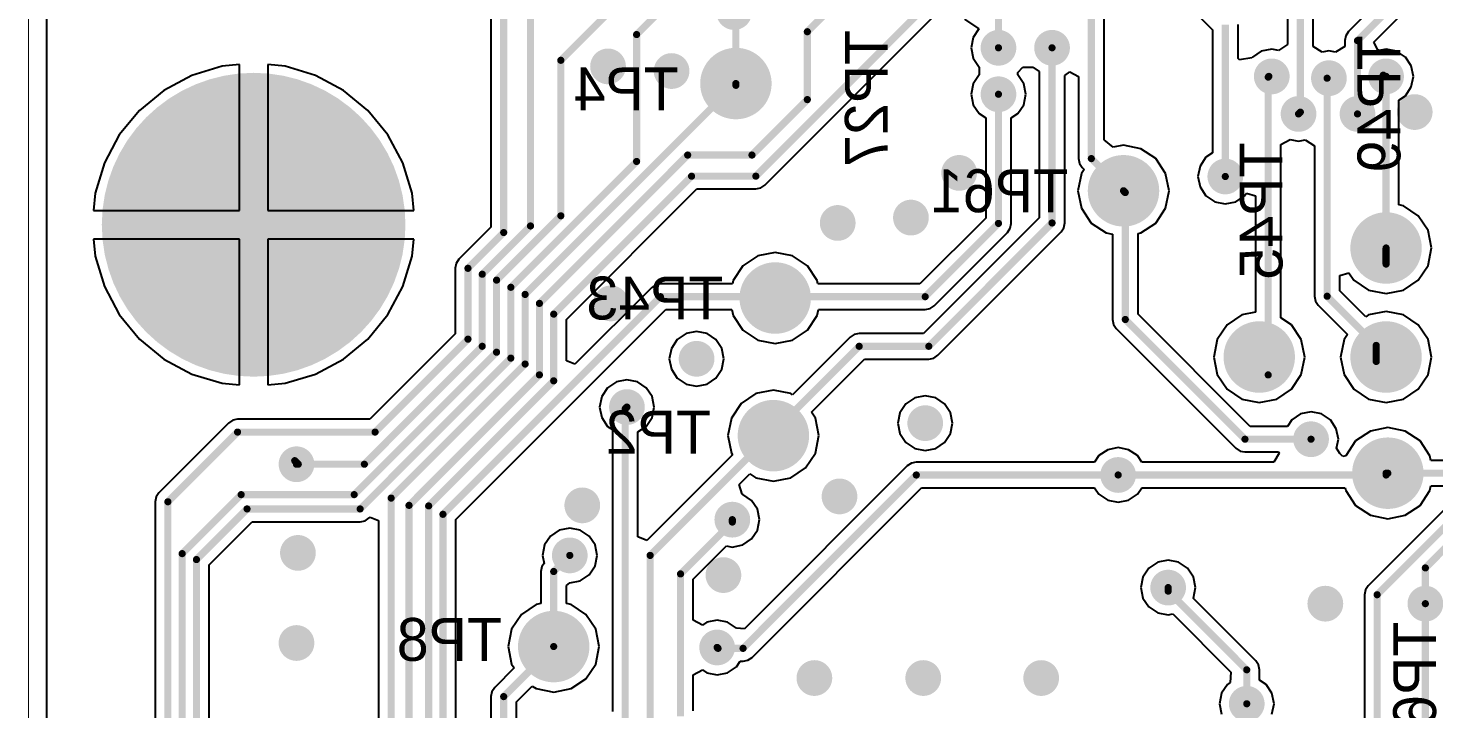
# Model space of a CAD drawing. Extents: x 384 to 458, y 85 to 260.
# Drawn here: x 410.26 to 429.93, y 232.97 to 242.49 of the extents above; entities that cross this region are included whole.
import ezdxf

# ---------------------------------------------------------------- set-up
doc = ezdxf.new("R2010")
doc.units = 0
for name, color, linetype in [('BOTTOMLAYER', 5, 'CONTINUOUS'), ('BOTTOMOVERLAY', 54, 'CONTINUOUS'), ('BOTTOMPASTE', 16, 'CONTINUOUS'), ('MECHANICAL1', 6, 'CONTINUOUS')]:
    doc.layers.add(name, color=color, linetype=linetype)

msp = doc.modelspace()

# ---------------------------------------------------------------- linework, layer by layer
at = {"layer": 'BOTTOMLAYER'}
for p, q in [((410.51772862, 209.84649674), (410.51772862, 257.26678544)), ((416.73441672, 244.0416125), (416.73441672, 239.70620588)), ((425.31627662, 240.9279535), (425.31627662, 243.08482752)), ((429.23617226, 242.94227764), (428.73667618, 242.44278156)), ((420.56830542, 240.2947315), (422.91401574, 242.64044182)), ((423.36224446, 242.61600956), (423.5637452, 242.48137178)), ((426.6221973, 242.67992358), (426.83441684, 242.46770404)), ((427.88441474, 242.62991098), (427.88441474, 242.26068642)), ((428.24127458, 242.23568774), (428.24127458, 242.64980172)), ((429.09329218, 242.29471988), (429.4885111, 242.6899388)), ((423.5637452, 242.48137178), (423.48460388, 242.36292904)), ((426.83441684, 242.46770404), (426.83441684, 240.74839582)), ((427.19127668, 242.06489052), (427.19127668, 242.54161296)), ((428.73667618, 242.44278156), (428.69799706, 242.38489496)), ((423.48460388, 242.36292904), (423.45550056, 242.21661234)), ((423.45550056, 242.21661234), (423.48460388, 242.07029564)), ((427.88441474, 242.26068642), (427.7574122, 242.18014556)), ((428.36827712, 242.15514688), (428.24127458, 242.23568774)), ((428.68441568, 242.23568774), (428.55741314, 242.15514688)), ((428.69799706, 242.38489496), (428.68441568, 242.31661214)), ((428.68441568, 242.31661214), (428.68441568, 242.23568774)), ((429.14962176, 242.18933528), (429.09329218, 242.29471988)), ((423.48460388, 242.07029564), (423.56748662, 241.94625474)), ((427.21365916, 242.04793602), (427.19127668, 242.06489052)), ((427.38575686, 242.07689964), (427.21365916, 242.04793602)), ((427.39248532, 242.08697074), (427.38575686, 242.07689964)), ((427.51652876, 242.16985348), (427.39248532, 242.08697074)), ((427.66284546, 242.1989568), (427.51652876, 242.16985348)), ((427.7574122, 242.18014556), (427.66284546, 242.1989568)), ((428.4628464, 242.17395812), (428.36827712, 242.15514688)), ((428.55741314, 242.15514688), (428.4628464, 242.17395812)), ((429.16827806, 242.18014556), (429.14962176, 242.18933528)), ((429.2628448, 242.1989568), (429.16827806, 242.18014556)), ((429.4091615, 242.16985348), (429.2628448, 242.1989568)), ((429.53320494, 242.08697074), (429.4091615, 242.16985348)), ((429.61608768, 241.9629273), (429.53320494, 242.08697074)), ((412.54764074, 241.83040026), (412.15676268, 241.62147256)), ((412.9717674, 241.95905888), (412.54764074, 241.83040026)), ((413.21283372, 241.98280026), (412.9717674, 241.95905888)), ((413.21283372, 239.94162324), (413.21283372, 241.98280026)), ((413.85391956, 241.95905888), (413.61283292, 241.9828028)), ((413.61283292, 241.9828028), (413.61283292, 239.94162324)), ((414.27804622, 241.83040026), (413.85391956, 241.95905888)), ((414.66892428, 241.62147256), (414.27804622, 241.83040026)), ((423.56748662, 241.8369687), (423.48460388, 241.7129278)), ((423.56748662, 241.94625474), (423.56748662, 241.8369687)), ((424.1082069, 241.8732653), (424.1779172, 241.94667384)), ((424.1082069, 241.8369687), (424.1082069, 241.8732653)), ((424.19108964, 241.7129278), (424.1082069, 241.8369687)), ((424.1779172, 241.94667384), (424.31748766, 241.9462522)), ((424.31748766, 241.9462522), (424.40941534, 241.88482738)), ((424.40941534, 241.88482738), (424.40941534, 239.84051854)), ((424.76627518, 241.83104796), (424.83528698, 241.87969404)), ((424.76627518, 239.76660962), (424.76627518, 241.83104796)), ((424.83528698, 241.87969404), (424.95941678, 241.81568858)), ((424.95941678, 241.81568858), (424.95941678, 240.66661036)), ((429.645191, 241.8166106), (429.61608768, 241.9629273)), ((429.61608768, 241.6702939), (429.645191, 241.8166106)), ((412.15676268, 241.62147256), (411.81415478, 241.34030218)), ((415.01153218, 241.34030218), (414.66892428, 241.62147256)), ((423.48460388, 241.7129278), (423.45550056, 241.5666111)), ((424.22019296, 241.5666111), (424.19108964, 241.7129278)), ((429.53320494, 241.54625046), (429.61608768, 241.6702939)), ((423.45550056, 241.5666111), (423.48460388, 241.4202944)), ((423.48460388, 241.4202944), (423.56748662, 241.29625096)), ((424.1082069, 241.29625096), (424.19108964, 241.4202944)), ((424.19108964, 241.4202944), (424.22019296, 241.5666111)), ((429.44127472, 241.48482564), (429.53320494, 241.54625046)), ((429.44127472, 240.0183668), (429.44127472, 241.48482564)), ((411.81415478, 241.34030218), (411.5329844, 240.99769428)), ((415.29270256, 240.99769428), (415.01153218, 241.34030218)), ((423.56748662, 241.29625096), (423.6594168399999, 241.23482614)), ((423.6594168399999, 241.23482614), (423.6594168399999, 239.8341533)), ((424.01627668, 241.23482614), (424.1082069, 241.29625096)), ((424.01627668, 239.76024438), (424.01627668, 241.23482614)), ((411.5329844, 240.99769428), (411.3240567, 240.60681622)), ((415.50163026, 240.60681622), (415.29270256, 240.99769428)), ((425.44327916, 240.82510128), (425.31627662, 240.9279535)), ((425.5878458, 240.85385662), (425.44327916, 240.82510128)), ((425.83170866, 240.80535024), (425.5878458, 240.85385662)), ((427.79127548, 240.8642376), (427.91827802, 240.9330462)), ((427.79127548, 238.44055182), (427.79127548, 240.8642376)), ((427.91827802, 240.9330462), (428.03784598, 240.90926418)), ((428.03784598, 240.90926418), (428.13241272, 240.92807542)), ((428.13241272, 240.92807542), (428.25941526, 240.84753456)), ((428.25941526, 240.84753456), (428.25941526, 238.74161294)), ((424.95941678, 240.66661036), (424.97299816, 240.59832754)), ((426.03844688, 240.66721234), (425.83170866, 240.80535024)), ((426.17658478, 240.46047412), (426.03844688, 240.66721234)), ((426.74248662, 240.686971), (426.65960388, 240.56292756)), ((426.83441684, 240.74839582), (426.74248662, 240.686971)), ((411.3240567, 240.60681622), (411.19539808, 240.18268956)), ((415.63028888, 240.18268956), (415.50163026, 240.60681622)), ((424.99910682, 240.46047412), (424.95060044, 240.21661126)), ((424.97299816, 240.59832754), (425.01167728, 240.54044094)), ((425.03617304, 240.51594518), (424.99910682, 240.46047412)), ((425.01167728, 240.54044094), (425.03617304, 240.51594518)), ((426.22509116, 240.21661126), (426.17658478, 240.46047412)), ((426.65960388, 240.56292756), (426.63050056, 240.41661086)), ((417.79127516, 238.41770198), (419.61604418, 240.242471)), ((419.61604418, 240.242471), (420.4421359999999, 240.242471)), ((420.4421359999999, 240.242471), (420.51041882, 240.25605238)), ((420.51041882, 240.25605238), (420.56830542, 240.2947315)), ((426.63050056, 240.41661086), (426.65960388, 240.27029416)), ((426.65960388, 240.27029416), (426.74248662, 240.14625072)), ((411.19539808, 240.18268956), (411.17165416, 239.94162324)), ((415.65403026, 239.94162324), (415.63028888, 240.18268956)), ((424.95060044, 240.21661126), (424.99910682, 239.9727484)), ((426.17658478, 239.9727484), (426.22509116, 240.21661126)), ((426.74248662, 240.14625072), (426.86653006, 240.06336798)), ((426.86653006, 240.06336798), (427.01284676, 240.03426466)), ((427.01284676, 240.03426466), (427.15916346, 240.06336798)), ((427.15916346, 240.06336798), (427.2832069, 240.14625072)), ((427.2832069, 240.14625072), (427.30741564, 240.18248128)), ((427.30741564, 240.18248128), (427.43441564, 240.14395456)), ((427.43441564, 240.14395456), (427.43441564, 238.5182301)), ((411.17165416, 239.94162324), (413.21283372, 239.94162324)), ((413.61283292, 239.94162324), (415.65403026, 239.94162324)), ((424.99910682, 239.9727484), (425.13724472, 239.76601018)), ((426.03844688, 239.76601018), (426.17658478, 239.9727484)), ((429.50670766, 240.00535184), (429.44127472, 240.0183668)), ((429.71344588, 239.86721394), (429.50670766, 240.00535184)), ((429.85158378, 239.66047572), (429.71344588, 239.86721394)), ((416.73441672, 239.70620588), (416.28667568, 239.25846484)), ((423.6594168399999, 239.8341533), (422.73893608, 238.91367254)), ((424.40941534, 239.84051854), (422.78893852, 238.22004172)), ((423.96401618, 239.63407496), (424.0026953, 239.69196156)), ((424.0026953, 239.69196156), (424.01627668, 239.76024438)), ((424.71401468, 239.6404402), (424.7526938, 239.6983268)), ((424.7526938, 239.6983268), (424.76627518, 239.76660962)), ((425.13724472, 239.76601018), (425.34398294, 239.62787228)), ((425.83170866, 239.62787228), (426.03844688, 239.76601018)), ((429.90009016, 239.41661286), (429.85158378, 239.66047572)), ((413.21283372, 239.54162404), (411.17165416, 239.54162404)), ((411.17165416, 239.54162404), (411.19539808, 239.3005374)), ((413.21283372, 237.50042416), (413.21283372, 239.54162404)), ((415.6540328, 239.54162404), (413.61283292, 239.54162404)), ((413.61283292, 239.54162404), (413.61283292, 237.50042416)), ((415.63028888, 239.3005374), (415.6540328, 239.54162404)), ((422.93901442, 238.6090732), (423.96401618, 239.63407496)), ((422.98901686, 237.91544238), (424.71401468, 239.6404402)), ((425.34398294, 239.62787228), (425.4344171, 239.609884)), ((425.4344171, 239.609884), (425.4344171, 238.41661232)), ((425.79127694, 239.61983064), (425.83170866, 239.62787228)), ((425.79127694, 238.49052124), (425.79127694, 239.61983064)), ((411.19539808, 239.3005374), (411.3240567, 238.87641074)), ((415.50163026, 238.87641074), (415.63028888, 239.3005374)), ((416.28667568, 239.25846484), (416.24799656, 239.20057824)), ((420.4689838, 239.3053507), (420.26224558, 239.1672128)), ((420.71284666, 239.35385708), (420.4689838, 239.3053507)), ((420.95670952, 239.3053507), (420.71284666, 239.35385708)), ((421.16344774, 239.1672128), (420.95670952, 239.3053507)), ((429.85158378, 239.17275), (429.90009016, 239.41661286)), ((416.24799656, 239.20057824), (416.23441518, 239.13229542)), ((416.23441518, 239.13229542), (416.23441518, 238.21552052)), ((420.26224558, 239.1672128), (420.12410768, 238.96047458)), ((421.30158564, 238.96047458), (421.16344774, 239.1672128)), ((428.6162751, 239.03070304), (428.7432750999999, 239.06922976)), ((428.7432750999999, 239.06922976), (428.81224372, 238.96601178)), ((429.71344588, 238.96601178), (429.85158378, 239.17275)), ((411.3240567, 238.87641074), (411.5329844, 238.48553268)), ((415.29270256, 238.48553268), (415.50163026, 238.87641074)), ((419.03819418, 238.90009116), (418.98030758, 238.86141204)), ((419.106477, 238.91367254), (419.03819418, 238.90009116)), ((420.11479858, 238.91367254), (419.106477, 238.91367254)), ((420.12410768, 238.96047458), (420.11479858, 238.91367254)), ((421.31089474, 238.91367254), (421.30158564, 238.96047458)), ((422.73893608, 238.91367254), (421.31089474, 238.91367254)), ((428.6162751, 238.81552186), (428.6162751, 239.03070304)), ((428.81224372, 238.96601178), (429.01898194, 238.82787388)), ((429.50670766, 238.82787388), (429.71344588, 238.96601178)), ((418.98030758, 238.86141204), (417.90860792, 237.78971238)), ((428.25941526, 238.74161294), (428.27299664, 238.67333012)), ((428.27299664, 238.67333012), (428.31167576, 238.61544352)), ((428.97849688, 238.45330008), (428.6162751, 238.81552186)), ((429.01898194, 238.82787388), (429.2628448, 238.7793675)), ((429.2628448, 238.7793675), (429.50670766, 238.82787388)), ((411.5329844, 238.48553268), (411.81415478, 238.14292478)), ((415.01153218, 238.14292478), (415.29270256, 238.48553268)), ((416.24127572, 235.6177025), (419.18038592, 238.5568127)), ((419.18038592, 238.5568127), (420.10738686, 238.5568127)), ((420.10738686, 238.5568127), (420.12410768, 238.47274886)), ((420.12410768, 238.47274886), (420.26224558, 238.26601064)), ((421.16344774, 238.26601064), (421.30158564, 238.47274886)), ((421.30158564, 238.47274886), (421.31830646, 238.5568127)), ((421.31830646, 238.5568127), (422.812845, 238.5568127)), ((422.812845, 238.5568127), (422.88112782, 238.57039408)), ((422.88112782, 238.57039408), (422.93901442, 238.6090732)), ((427.3617564, 236.92004178), (425.79127694, 238.49052124)), ((427.24398422, 238.48035108), (427.037246, 238.34221318)), ((427.43441564, 238.5182301), (427.24398422, 238.48035108)), ((428.31167576, 238.61544352), (428.72118472, 238.20593456)), ((429.01898194, 238.48035108), (428.97849688, 238.45330008)), ((429.2628448, 238.52885746), (429.01898194, 238.48035108)), ((429.50670766, 238.48035108), (429.2628448, 238.52885746)), ((429.71344588, 238.34221318), (429.50670766, 238.48035108)), ((417.79127516, 237.83831528), (417.79127516, 238.41770198)), ((425.4344171, 238.41661232), (425.44799848, 238.3483295)), ((425.44799848, 238.3483295), (425.4866776, 238.2904429)), ((425.4866776, 238.2904429), (427.16167806, 236.61544244)), ((427.037246, 238.34221318), (426.8991081, 238.13547496)), ((427.93844816, 238.34221318), (427.79127548, 238.44055182)), ((428.07658606, 238.13547496), (427.93844816, 238.34221318)), ((429.85158378, 238.13547496), (429.71344588, 238.34221318)), ((411.81415478, 238.14292478), (412.15676268, 237.8617544)), ((414.66892428, 237.8617544), (415.01153218, 238.14292478)), ((416.23441518, 238.21552052), (415.03893624, 237.02004158)), ((419.34248618, 238.13697102), (419.25960344, 238.01292758)), ((419.46652962, 238.21985376), (419.34248618, 238.13697102)), ((419.61284632, 238.24895708), (419.46652962, 238.21985376)), ((419.75916302, 238.21985376), (419.61284632, 238.24895708)), ((419.88320646, 238.13697102), (419.75916302, 238.21985376)), ((419.9660892, 238.01292758), (419.88320646, 238.13697102)), ((420.26224558, 238.26601064), (420.4689838, 238.12787274)), ((420.4689838, 238.12787274), (420.71284666, 238.07936636)), ((420.71284666, 238.07936636), (420.95670952, 238.12787274)), ((420.95670952, 238.12787274), (421.16344774, 238.26601064)), ((421.7616787, 238.16778122), (420.9572099, 237.36331242)), ((421.8195653, 238.20646034), (421.7616787, 238.16778122)), ((421.88784812, 238.22004172), (421.8195653, 238.20646034)), ((422.78893852, 238.22004172), (421.88784812, 238.22004172)), ((426.8991081, 238.13547496), (426.85060172, 237.8916121)), ((428.12509244, 237.8916121), (428.07658606, 238.13547496)), ((428.67410582, 238.13547496), (428.62559944, 237.8916121)), ((428.72118472, 238.20593456), (428.67410582, 238.13547496)), ((429.90009016, 237.8916121), (429.85158378, 238.13547496)), ((419.25960344, 238.01292758), (419.23050012, 237.86661088)), ((419.99519252, 237.86661088), (419.9660892, 238.01292758)), ((422.93113026, 237.87676326), (422.98901686, 237.91544238)), ((426.85060172, 237.8916121), (426.8991081, 237.64774924)), ((428.07658606, 237.64774924), (428.12509244, 237.8916121)), ((428.62559944, 237.8916121), (428.67410582, 237.64774924)), ((429.85158378, 237.64774924), (429.90009016, 237.8916121)), ((412.15676268, 237.8617544), (412.54764074, 237.6528267)), ((414.27804622, 237.6528267), (414.66892428, 237.8617544)), ((417.90860792, 237.78971238), (417.79127516, 237.83831528)), ((419.23050012, 237.86661088), (419.25960344, 237.72029418)), ((419.25960344, 237.72029418), (419.34248618, 237.59625074)), ((419.88320646, 237.59625074), (419.9660892, 237.72029418)), ((419.9660892, 237.72029418), (419.99519252, 237.86661088)), ((421.21949284, 237.12091768), (421.96175704, 237.86318188)), ((421.96175704, 237.86318188), (422.86284744, 237.86318188)), ((422.86284744, 237.86318188), (422.93113026, 237.87676326)), ((412.54764074, 237.6528267), (412.9717674, 237.52416808)), ((412.9717674, 237.52416808), (413.21283372, 237.50042416)), ((413.61283292, 237.50042416), (413.85391956, 237.52416808)), ((413.85391956, 237.52416808), (414.27804622, 237.6528267)), ((418.4915303, 237.54485384), (418.36748686, 237.4619711)), ((418.637847, 237.57395716), (418.4915303, 237.54485384)), ((418.7841637, 237.54485384), (418.637847, 237.57395716)), ((418.90820714, 237.4619711), (418.7841637, 237.54485384)), ((419.34248618, 237.59625074), (419.46652962, 237.513368)), ((419.46652962, 237.513368), (419.61284632, 237.48426468)), ((419.61284632, 237.48426468), (419.75916302, 237.513368)), ((419.75916302, 237.513368), (419.88320646, 237.59625074)), ((426.8991081, 237.64774924), (427.037246, 237.44101102)), ((427.93844816, 237.44101102), (428.07658606, 237.64774924)), ((428.67410582, 237.64774924), (428.81224372, 237.44101102)), ((429.71344588, 237.44101102), (429.85158378, 237.64774924)), ((418.28460412, 237.33792766), (418.2555008, 237.19161096)), ((418.36748686, 237.4619711), (418.28460412, 237.33792766)), ((418.99108988, 237.33792766), (418.90820714, 237.4619711)), ((419.0201932, 237.19161096), (418.99108988, 237.33792766)), ((420.44398258, 237.38035074), (420.23724436, 237.24221284)), ((420.68784544, 237.42885712), (420.44398258, 237.38035074)), ((420.9317083, 237.38035074), (420.68784544, 237.42885712)), ((420.9572099, 237.36331242), (420.9317083, 237.38035074)), ((422.6665283, 237.31985556), (422.54248486, 237.23697282)), ((422.812845, 237.34895888), (422.6665283, 237.31985556)), ((422.9591617, 237.31985556), (422.812845, 237.34895888)), ((423.08320514, 237.23697282), (422.9591617, 237.31985556)), ((427.037246, 237.44101102), (427.24398422, 237.30287312)), ((427.24398422, 237.30287312), (427.48784708, 237.25436674)), ((427.48784708, 237.25436674), (427.73170994, 237.30287312)), ((427.73170994, 237.30287312), (427.93844816, 237.44101102)), ((428.81224372, 237.44101102), (429.01898194, 237.30287312)), ((429.01898194, 237.30287312), (429.2628448, 237.25436674)), ((429.2628448, 237.25436674), (429.50670766, 237.30287312)), ((429.50670766, 237.30287312), (429.71344588, 237.44101102)), ((418.2555008, 237.19161096), (418.28460412, 237.04529426)), ((418.99108988, 237.04529426), (419.0201932, 237.19161096)), ((420.23724436, 237.24221284), (420.09910646, 237.03547462)), ((421.2765844199999, 237.03547462), (421.21949284, 237.12091768)), ((422.45960212, 237.11292938), (422.4304988, 236.96661268)), ((422.54248486, 237.23697282), (422.45960212, 237.11292938)), ((423.16608788, 237.11292938), (423.08320514, 237.23697282)), ((423.1951912, 236.96661268), (423.16608788, 237.11292938)), ((428.0665302, 237.09485474), (427.94248676, 237.011972)), ((428.2128469, 237.12395806), (428.0665302, 237.09485474)), ((428.3591636, 237.09485474), (428.2128469, 237.12395806)), ((428.48320704, 237.011972), (428.3591636, 237.09485474)), ((413.06167578, 236.96778108), (412.08667646, 235.99278176)), ((413.11956238, 237.0064602), (413.06167578, 236.96778108)), ((413.1878452, 237.02004158), (413.11956238, 237.0064602)), ((415.03893624, 237.02004158), (413.1878452, 237.02004158)), ((418.28460412, 237.04529426), (418.36748686, 236.92125082)), ((418.36748686, 236.92125082), (418.43441586, 236.87653158)), ((418.7912757, 236.84312042), (418.90820714, 236.92125082)), ((418.90820714, 236.92125082), (418.99108988, 237.04529426)), ((420.09910646, 237.03547462), (420.05060008, 236.79161176)), ((421.3250908, 236.79161176), (421.2765844199999, 237.03547462)), ((422.4304988, 236.96661268), (422.45960212, 236.82029598)), ((423.16608788, 236.82029598), (423.1951912, 236.96661268)), ((427.88106194, 236.92004178), (427.3617564, 236.92004178)), ((427.94248676, 237.011972), (427.88106194, 236.92004178)), ((428.56608978, 236.88792856), (428.48320704, 237.011972)), ((429.28784602, 236.9038569), (429.04398316, 236.85535052)), ((429.53170888, 236.85535052), (429.28784602, 236.9038569)), ((418.43441586, 236.87653158), (418.43441586, 232.93410868)), ((418.7912757, 235.37698416), (418.7912757, 236.84312042)), ((420.05060008, 236.79161176), (420.09910646, 236.5477489)), ((421.2765844199999, 236.5477489), (421.3250908, 236.79161176)), ((422.45960212, 236.82029598), (422.54248486, 236.69625254)), ((423.08320514, 236.69625254), (423.16608788, 236.82029598)), ((428.5951931, 236.74161186), (428.56608978, 236.88792856)), ((428.57051192, 236.61752778), (428.5951931, 236.74161186)), ((428.8372449399999, 236.71721262), (428.69910704, 236.5104744)), ((429.04398316, 236.85535052), (428.8372449399999, 236.71721262)), ((429.7384471, 236.71721262), (429.53170888, 236.85535052)), ((429.876585, 236.5104744), (429.7384471, 236.71721262)), ((420.11614478, 236.5222473), (418.9182757, 235.32437822)), ((420.09910646, 236.5477489), (420.11614478, 236.5222473)), ((421.13844652, 236.34101068), (421.2765844199999, 236.5477489)), ((422.54248486, 236.69625254), (422.6665283, 236.6133698)), ((422.6665283, 236.6133698), (422.812845, 236.58426648)), ((422.812845, 236.58426648), (422.9591617, 236.6133698)), ((422.9591617, 236.6133698), (423.08320514, 236.69625254)), ((425.24248454, 236.51197046), (425.18105972, 236.42004024)), ((425.36652798, 236.5948532), (425.24248454, 236.51197046)), ((425.51284468, 236.62395652), (425.36652798, 236.5948532)), ((425.65916138, 236.5948532), (425.51284468, 236.62395652)), ((425.78320482, 236.51197046), (425.65916138, 236.5948532)), ((425.84462964, 236.42004024), (425.78320482, 236.51197046)), ((427.16167806, 236.61544244), (427.21956466, 236.57676332)), ((427.21956466, 236.57676332), (427.28784748, 236.56318194)), ((427.28784748, 236.56318194), (427.75646732, 236.56318194)), ((427.76614218, 236.54704024), (427.6941966799999, 236.42004024)), ((427.75646732, 236.56318194), (427.76614218, 236.54704024)), ((428.61702694, 236.5426181), (428.57051192, 236.61752778)), ((428.65641472, 236.50188158), (428.61702694, 236.5426181)), ((428.69864476, 236.50814522), (428.65641472, 236.50188158)), ((428.69910704, 236.5104744), (428.69864476, 236.50814522)), ((429.88959996, 236.44504146), (429.876585, 236.5104744)), ((422.5616771, 236.36777974), (420.28237254, 234.08847518)), ((420.9317083, 236.20287278), (421.13844652, 236.34101068)), ((422.6195637, 236.40645886), (422.5616771, 236.36777974)), ((422.68784652, 236.42004024), (422.6195637, 236.40645886)), ((425.18105972, 236.42004024), (422.68784652, 236.42004024)), ((427.6941966799999, 236.42004024), (425.84462964, 236.42004024)), ((430.48109484, 236.44504146), (429.88959996, 236.44504146)), ((420.20808008, 236.10950492), (420.35853952, 236.25996436)), ((420.2498834, 235.9717023), (420.20808008, 236.10950492)), ((420.35853952, 236.25996436), (420.44398258, 236.20287278)), ((420.44398258, 236.20287278), (420.68784544, 236.1543664)), ((420.68784544, 236.1543664), (420.9317083, 236.20287278)), ((412.04799734, 235.93489516), (412.03441596, 235.86661234)), ((412.08667646, 235.99278176), (412.04799734, 235.93489516)), ((420.25916202, 235.96985572), (420.2498834, 235.9717023)), ((420.38320546, 235.88697298), (420.25916202, 235.96985572)), ((420.38901698, 233.69044194), (422.76175544, 236.0631804)), ((422.76175544, 236.0631804), (425.18105972, 236.0631804)), ((425.18105972, 236.0631804), (425.24248454, 235.97125018)), ((425.24248454, 235.97125018), (425.36652798, 235.88836744)), ((425.65916138, 235.88836744), (425.78320482, 235.97125018)), ((425.78320482, 235.97125018), (425.84462964, 236.0631804)), ((425.84462964, 236.0631804), (428.6910654, 236.0631804)), ((428.6910654, 236.0631804), (428.69910704, 236.02274868)), ((428.69910704, 236.02274868), (428.8372449399999, 235.81601046)), ((430.28974394, 235.97084886), (429.0116769, 234.69278182)), ((429.7384471, 235.81601046), (429.876585, 236.02274868)), ((429.876585, 236.02274868), (429.88959996, 236.08818162)), ((429.88959996, 236.08818162), (430.24114104, 236.08818162)), ((412.03441596, 235.86661234), (412.03441596, 221.6666128)), ((420.4660882, 235.76292954), (420.38320546, 235.88697298)), ((420.49519152, 235.61661284), (420.4660882, 235.76292954)), ((425.36652798, 235.88836744), (425.51284468, 235.85926412)), ((425.51284468, 235.85926412), (425.65916138, 235.88836744)), ((428.8372449399999, 235.81601046), (429.04398316, 235.67787256)), ((429.53170888, 235.67787256), (429.7384471, 235.81601046)), ((412.791275, 234.98485896), (413.39459866, 235.58818262)), ((413.39459866, 235.58818262), (414.90353138, 235.58818262)), ((414.90353138, 235.58818262), (414.9718142, 235.601764)), ((414.9718142, 235.601764), (415.0297008, 235.64044312)), ((415.0297008, 235.64044312), (415.0420833, 235.65282562)), ((415.0420833, 235.65282562), (415.15941606, 235.60422272)), ((415.15941606, 235.60422272), (415.15941606, 225.55198476)), ((416.24127572, 229.96552178), (416.24127572, 235.6177025)), ((420.4660882, 235.47029614), (420.49519152, 235.61661284)), ((429.04398316, 235.67787256), (429.28784602, 235.62936618)), ((429.28784602, 235.62936618), (429.53170888, 235.67787256)), ((417.56748592, 235.38697144), (417.48460318, 235.262928)), ((417.69152936, 235.46985418), (417.56748592, 235.38697144)), ((417.83784606, 235.4989575), (417.69152936, 235.46985418)), ((417.98416276, 235.46985418), (417.83784606, 235.4989575)), ((418.1082062, 235.38697144), (417.98416276, 235.46985418)), ((418.19108894, 235.262928), (418.1082062, 235.38697144)), ((418.9182757, 235.32437822), (418.7912757, 235.37698416)), ((420.25916202, 235.26336996), (420.38320546, 235.3462527)), ((420.38320546, 235.3462527), (420.4660882, 235.47029614)), ((417.48460318, 235.262928), (417.45549986, 235.1166113)), ((418.22019226, 235.1166113), (418.19108894, 235.262928)), ((419.56627542, 234.78414562), (420.03239844, 235.25026864)), ((420.03239844, 235.25026864), (420.11284532, 235.23426664)), ((420.11284532, 235.23426664), (420.25916202, 235.26336996)), ((412.791275, 227.74051988), (412.791275, 234.98485896)), ((417.44799924, 234.95989584), (417.43441786, 234.89161302)), ((417.47780106, 235.0044957), (417.44799924, 234.95989584)), ((417.45549986, 235.1166113), (417.47780106, 235.0044957)), ((418.1082062, 234.84625116), (418.19108894, 234.9702946)), ((418.19108894, 234.9702946), (418.22019226, 235.1166113)), ((425.94248568, 234.93697234), (425.85960294, 234.8129289)), ((426.06652912, 235.01985508), (425.94248568, 234.93697234)), ((426.21284582, 235.0489584), (426.06652912, 235.01985508)), ((426.35916252, 235.01985508), (426.21284582, 235.0489584)), ((426.48320596, 234.93697234), (426.35916252, 235.01985508)), ((426.5660887, 234.8129289), (426.48320596, 234.93697234)), ((417.43441786, 234.89161302), (417.43441786, 234.44336652)), ((417.7912777, 234.69604572), (417.8378486, 234.7342651)), ((417.8378486, 234.7342651), (417.98416276, 234.76336842)), ((417.98416276, 234.76336842), (418.1082062, 234.84625116)), ((419.56627542, 234.20964588), (419.56627542, 234.78414562)), ((425.85960294, 234.8129289), (425.83049962, 234.6666122)), ((426.59519202, 234.6666122), (426.5660887, 234.8129289)), ((417.7912777, 234.44336652), (417.7912777, 234.69604572)), ((425.83049962, 234.6666122), (425.85960294, 234.5202955)), ((426.5660887, 234.5202955), (426.59519202, 234.6666122)), ((428.97299778, 234.63489522), (428.9594164, 234.5666124)), ((428.9594164, 234.5666124), (428.9594164, 230.85910902)), ((429.0116769, 234.69278182), (428.97299778, 234.63489522)), ((417.36898238, 234.43035156), (417.16224416, 234.29221366)), ((417.43441786, 234.44336652), (417.36898238, 234.43035156)), ((417.8567081, 234.43035156), (417.7912777, 234.44336652)), ((418.06344632, 234.29221366), (417.8567081, 234.43035156)), ((425.85960294, 234.5202955), (425.94248568, 234.39625206)), ((425.94248568, 234.39625206), (426.06652912, 234.31336932)), ((426.5642522799999, 234.51754468), (426.5660887, 234.5202955)), ((427.43901558, 233.64278138), (426.5642522799999, 234.51754468)), ((417.16224416, 234.29221366), (417.02410626, 234.08547544)), ((418.20158422, 234.08547544), (418.06344632, 234.29221366)), ((419.69327542, 234.14176184), (419.56627542, 234.20964588)), ((419.75402968, 234.18235612), (419.69327542, 234.14176184)), ((419.90034638, 234.21145944), (419.75402968, 234.18235612)), ((420.04666308, 234.18235612), (419.90034638, 234.21145944)), ((420.17070398, 234.09947592), (420.04666308, 234.18235612)), ((426.06652912, 234.31336932), (426.21284582, 234.284266)), ((426.21284582, 234.284266), (426.27957924, 234.29754004)), ((426.27957924, 234.29754004), (427.09243766, 233.48468162)), ((417.02410626, 234.08547544), (416.97559988, 233.84161258)), ((418.2500906, 233.84161258), (418.20158422, 234.08547544)), ((420.28237254, 234.08847518), (420.17070398, 234.09947592)), ((416.97559988, 233.84161258), (417.02410626, 233.59774972)), ((418.20158422, 233.59774972), (418.2500906, 233.84161258)), ((417.02410626, 233.59774972), (417.06117248, 233.54227612)), ((418.06344632, 233.3910115), (418.20158422, 233.59774972)), ((420.04666308, 233.47587036), (420.17070652, 233.5587531)), ((420.17070652, 233.5587531), (420.22377982, 233.63818144)), ((420.22377982, 233.63818144), (420.26284756, 233.63818144)), ((420.26284756, 233.63818144), (420.33113038, 233.65176282)), ((420.33113038, 233.65176282), (420.38901698, 233.69044194)), ((427.4776947, 233.58489478), (427.43901558, 233.64278138)), ((427.49127608, 233.51661196), (427.4776947, 233.58489478)), ((417.06117248, 233.54227612), (416.78667722, 233.26778086)), ((417.8567081, 233.2528736), (418.06344632, 233.3910115)), ((419.56627542, 233.4485806), (419.69327542, 233.51646464)), ((419.56627542, 232.94052218), (419.56627542, 233.4485806)), ((419.69327542, 233.51646464), (419.75402968, 233.47587036)), ((419.75402968, 233.47587036), (419.90034638, 233.44676704)), ((419.90034638, 233.44676704), (420.04666308, 233.47587036)), ((427.09243766, 233.48468162), (427.0811092599999, 233.33778072)), ((427.49127608, 233.37339914), (427.49127608, 233.51661196)), ((427.5832063, 233.31197432), (427.49127608, 233.37339914)), ((416.7479981, 233.20989426), (416.73441672, 233.14161144)), ((416.78667722, 233.26778086), (416.7479981, 233.20989426)), ((417.09127656, 233.06770252), (417.31351132, 233.28993728)), ((417.31351132, 233.28993728), (417.36898238, 233.2528736)), ((417.36898238, 233.2528736), (417.61284524, 233.20436722)), ((417.61284524, 233.20436722), (417.8567081, 233.2528736)), ((426.95960328, 233.18793088), (426.93049996, 233.04161418)), ((427.04248602, 233.31197432), (426.95960328, 233.18793088)), ((427.0811092599999, 233.33778072), (427.04248602, 233.31197432)), ((427.66608904, 233.18793088), (427.5832063, 233.31197432)), ((427.69519236, 233.04161418), (427.66608904, 233.18793088)), ((416.73441672, 233.14161144), (416.73441672, 230.04161002)), ((417.09127656, 230.11551894), (417.09127656, 233.06770252)), ((426.93049996, 233.04161418), (426.95960328, 232.89529748)), ((427.66608904, 232.89529748), (427.69519236, 233.04161418))]:
    msp.add_line(p, q, dxfattribs=at)
at = {"layer": 'BOTTOMLAYER', "const_width": 0.0999998}
for points in [[(417.71284504, 242.04161142), (421.53784374, 245.86661012)], [(416.91284664, 239.63229696), (416.91284664, 244.0416125)], [(421.16284576, 242.44161062), (422.5128456, 243.79161046)], [(425.1378467, 240.66661036), (425.1378467, 243.41661248)], [(418.77304104, 242.40180628), (419.61284632, 243.24161156)], [(428.8628456, 242.31661214), (429.78784502, 243.24161156)], [(423.83784676, 242.21661234), (423.83784676, 243.04160942)], [(417.28784716, 239.72445578), (417.28784716, 242.91661348)], [(420.4421359999999, 240.42090092), (422.78784632, 242.76661124)], [(428.06284466, 241.31660906), (428.06284466, 242.84161236)], [(420.16284522, 241.7166108), (420.16284522, 242.71661388)], [(418.77304104, 240.62680602), (418.77304104, 242.40180628)], [(421.16284576, 241.49161252), (421.16284576, 242.44161062)], [(427.01284676, 240.41661086), (427.01284676, 242.54161296)], [(424.58784526, 239.76660962), (424.58784526, 242.21661234)], [(428.8628456, 241.29161038), (428.8628456, 242.31661214)], [(417.71284504, 239.86661196), (417.71284504, 242.04161142)], [(427.61284556, 241.80661062), (427.62284554, 241.8166106)], [(427.61284556, 237.6416126), (427.61284556, 241.80661062)], [(428.43784518, 238.74161294), (428.43784518, 241.79161192)], [(429.22284488, 241.83384196), (429.22284742, 241.8338445)], [(429.2628448, 239.41661286), (429.2628448, 241.8166106)], [(417.21284604, 238.76661162), (420.16284522, 241.7166108)], [(420.16284522, 241.69161212), (420.16284522, 241.7166108)], [(420.38784604, 240.7166128), (421.16284576, 241.49161252)], [(423.83784676, 239.76024438), (423.83784676, 241.5666111)], [(428.03784598, 241.29161038), (428.06284466, 241.31660906)], [(417.01284644, 238.86661142), (418.77304104, 240.62680602)], [(417.41284564, 238.64161314), (419.4878453, 240.7166128)], [(419.4878453, 240.7166128), (420.38784604, 240.7166128)], [(425.1378467, 240.66661036), (425.5878458, 240.21661126)], [(417.61284524, 238.4916109), (419.54213526, 240.42090092)], [(419.54213526, 240.42090092), (420.4421359999999, 240.42090092)], [(425.5878458, 240.21661126), (425.61284702, 240.19161004)], [(425.61284702, 238.41661232), (425.61284702, 240.19161004)], [(416.81284684, 238.96661376), (417.71284504, 239.86661196)], [(416.4128451, 239.13229542), (416.91284664, 239.63229696)], [(416.61284724, 239.04945586), (417.28784716, 239.72445578)], [(422.812845, 238.73524262), (423.83784676, 239.76024438)], [(422.86284744, 238.0416118), (424.58784526, 239.76660962)], [(429.2628448, 239.19161204), (429.2628448, 239.41661286)], [(416.4128451, 238.1416116), (416.4128451, 239.13229542)], [(416.61284724, 238.0416118), (416.61284724, 239.04945586)], [(429.81284624, 234.94161292), (434.06284536, 239.19161204)], [(416.81284684, 237.9587697), (416.81284684, 238.96661376)], [(417.01284644, 237.8759276), (417.01284644, 238.86661142)], [(416.0628458, 235.69161142), (419.106477, 238.73524262)], [(417.21284604, 237.7930855), (417.21284604, 238.76661162)], [(417.41284564, 237.64161006), (417.41284564, 238.64161314)], [(419.106477, 238.73524262), (422.812845, 238.73524262)], [(428.43784518, 238.74161294), (429.12534698, 238.05411114)], [(417.61284524, 237.55876796), (417.61284524, 238.4916109)], [(425.61284702, 238.41661232), (427.28784748, 236.74161186)], [(429.13784632, 234.5666124), (432.86284268, 238.29160876)], [(414.96287848, 236.39164304), (416.61284724, 238.0416118)], [(415.1128451599999, 236.84161166), (416.4128451, 238.1416116)], [(418.96284508, 235.11660876), (421.88784812, 238.0416118)], [(421.88784812, 238.0416118), (422.86284744, 238.0416118)], [(429.12534698, 237.82911032), (429.12534698, 238.05411114)], [(414.82068928, 235.96661214), (416.81284684, 237.9587697)], [(414.90353138, 235.76661254), (417.01284644, 237.8759276)], [(415.33784598, 235.91808544), (417.21284604, 237.7930855)], [(415.58784548, 235.8166099), (417.41284564, 237.64161006)], [(415.8628462, 235.80876892), (417.61284524, 237.55876796)], [(418.61284578, 237.16660974), (418.637847, 237.19161096)], [(418.61284578, 232.3416105), (418.61284578, 237.16660974)], [(412.21284588, 235.86661234), (413.1878452, 236.84161166)], [(413.1878452, 236.84161166), (415.1128451599999, 236.84161166)], [(427.28784748, 236.74161186), (428.2128469, 236.74161186)], [(413.98784614, 236.44161246), (414.03781556, 236.39164304)], [(414.0128499, 236.39164304), (414.03781556, 236.39164304)], [(414.03781556, 236.39164304), (414.96287848, 236.39164304)], [(429.2628448, 236.26661154), (429.28784602, 236.26661154)], [(429.28784602, 236.26661154), (430.55500376, 236.26661154)], [(420.26284756, 233.81661136), (422.68784652, 236.24161032)], [(422.68784652, 236.24161032), (425.51284468, 236.24161032)], [(425.51284468, 236.24161032), (429.2628448, 236.24161032)], [(412.21284588, 221.6666128), (412.21284588, 235.86661234)], [(412.41284548, 235.14160998), (413.23784764, 235.96661214)], [(413.23784764, 235.96661214), (414.82068928, 235.96661214)], [(415.33784598, 222.89161162), (415.33784598, 235.91808544)], [(412.61284508, 235.05876788), (413.32068974, 235.76661254)], [(413.32068974, 235.76661254), (414.90353138, 235.76661254)], [(415.58784548, 225.56661262), (415.58784548, 235.8166099)], [(415.8628462, 229.46661244), (415.8628462, 235.80876892)], [(416.0628458, 229.89161286), (416.0628458, 235.69161142)], [(419.3878455, 234.85805454), (420.11284532, 235.58305436)], [(420.11284532, 235.58305436), (420.11284532, 235.61661284)], [(412.41284548, 226.56661062), (412.41284548, 235.14160998)], [(417.61284778, 234.89161302), (417.83784606, 235.1166113)], [(418.96284508, 232.69161234), (418.96284508, 235.11660876)], [(412.61284508, 227.66661096), (412.61284508, 235.05876788)], [(417.61284778, 233.84161512), (417.61284778, 234.89161302)], [(429.81284624, 234.44161138), (429.81284624, 234.94161292)], [(419.3878455, 232.86661326), (419.3878455, 234.85805454)], [(426.21284582, 234.6166123), (426.21284582, 234.6666122)], [(426.21284582, 234.6166123), (427.31284616, 233.51661196)], [(429.13784632, 230.29161206), (429.13784632, 234.5666124)], [(429.81284624, 230.29161206), (429.81284624, 234.44161138)], [(416.91284664, 233.14161144), (417.61284778, 233.84161258)], [(417.61284524, 233.84161258), (417.61284778, 233.84161512)], [(417.61284778, 233.84161258), (417.61284778, 233.84161512)], [(419.90034638, 233.82911324), (419.91284826, 233.81661136)], [(419.91284826, 233.81661136), (420.26284756, 233.81661136)], [(427.31284616, 233.04161418), (427.31284616, 233.51661196)], [(416.91284664, 230.04161002), (416.91284664, 233.14161144)]]:
    msp.add_lwpolyline(points, dxfattribs=at)
at = {"layer": 'BOTTOMLAYER'}
for points, const_width in [([(420.01284806, 242.71661134, 1), (420.26284502, 242.71661134, 1)], 0.2499995), ([(418.74804236, 242.40180628, 1), (418.79803972, 242.40180628, 1)], 0.0499999), ([(418.74804236, 242.40180628, 1), (418.79803972, 242.40180628, 1)], 0.0499999), ([(421.13784708, 242.44161062, 1), (421.18784444, 242.44161062, 1)], 0.0499999), ([(421.13784708, 242.44161062, 1), (421.18784444, 242.44161062, 1)], 0.0499999), ([(423.71284828, 242.21661234, 1), (423.96284524, 242.21661234, 1)], 0.2499995), ([(424.4628467799999, 242.21661234, 1), (424.71284374, 242.21661234, 1)], 0.2499995), ([(419.91284572, 241.7166108, 1), (420.41284472, 241.7166108, 1)], 0.499999), ([(423.81284808, 242.21661234, 1), (423.86284544, 242.21661234, 1)], 0.0499999), ([(424.56284658, 242.21661234, 1), (424.6128439399999, 242.21661234, 1)], 0.0499999), ([(428.83784692, 242.31661214, 1), (428.88784428, 242.31661214, 1)], 0.0499999), ([(428.83784692, 242.31661214, 1), (428.88784428, 242.31661214, 1)], 0.0499999), ([(417.68784636, 242.04161142, 1), (417.73784372, 242.04161142, 1)], 0.0499999), ([(417.68784636, 242.04161142, 1), (417.73784372, 242.04161142, 1)], 0.0499999), ([(418.24804336, 241.95641728, 1), (418.49804032, 241.95641728, 1)], 0.2499995), ([(419.13784854, 241.89161172, 1), (419.3878455, 241.89161172, 1)], 0.2499995), ([(427.53784698, 241.8166106, 1), (427.78784394, 241.8166106, 1)], 0.2499995), ([(428.33784792, 241.79161192, 1), (428.58784488, 241.79161192, 1)], 0.2499995), ([(429.13784632, 241.8166106, 1), (429.38784328, 241.8166106, 1)], 0.2499995), ([(412.3503437, 239.74161348, 1), (414.47534326, 239.74161348, 1)], 2.12499956), ([(423.71284828, 241.5666111, 1), (423.96284524, 241.5666111, 1)], 0.2499995), ([(427.58784688, 241.80661062, 1), (427.63784424, 241.80661062, 1)], 0.0499999), ([(427.58784688, 241.80661062, 1), (427.63784424, 241.80661062, 1)], 0.0499999), ([(427.59784686, 241.8166106, 1), (427.64784422, 241.8166106, 1)], 0.0499999), ([(428.4128465, 241.79161192, 1), (428.46284386, 241.79161192, 1)], 0.0499999), ([(429.1978462, 241.83384196, 1), (429.24784356, 241.83384196, 1)], 0.0499999), ([(429.19784874, 241.8338445, 1), (429.2478461, 241.8338445, 1)], 0.0499999), ([(429.23784612, 241.8166106, 1), (429.28784348, 241.8166106, 1)], 0.0499999), ([(420.13784654, 241.7166108, 1), (420.1878439, 241.7166108, 1)], 0.0499999), ([(420.13784654, 241.7166108, 1), (420.1878439, 241.7166108, 1)], 0.0499999), ([(420.13784654, 241.7166108, 1), (420.1878439, 241.7166108, 1)], 0.0499999), ([(420.13784654, 241.69161212, 1), (420.1878439, 241.69161212, 1)], 0.0499999), ([(421.13784708, 241.49161252, 1), (421.18784444, 241.49161252, 1)], 0.0499999), ([(421.13784708, 241.49161252, 1), (421.18784444, 241.49161252, 1)], 0.0499999), ([(423.81284808, 241.5666111, 1), (423.86284544, 241.5666111, 1)], 0.0499999), ([(427.9128475, 241.29161038, 1), (428.16284446, 241.29161038, 1)], 0.2499995), ([(428.73784712, 241.29161038, 1), (428.98784408, 241.29161038, 1)], 0.2499995), ([(429.53864054, 241.31800606, 1), (429.7886375, 241.31800606, 1)], 0.2499995), ([(428.0128473, 241.29161038, 1), (428.06284466, 241.29161038, 1)], 0.0499999), ([(428.03784598, 241.31660906, 1), (428.0878433399999, 241.31660906, 1)], 0.0499999), ([(428.03784598, 241.31660906, 1), (428.0878433399999, 241.31660906, 1)], 0.0499999), ([(428.83784692, 241.29161038, 1), (428.88784428, 241.29161038, 1)], 0.0499999), ([(418.74804236, 240.62680602, 1), (418.79803972, 240.62680602, 1)], 0.0499999), ([(418.74804236, 240.62680602, 1), (418.79803972, 240.62680602, 1)], 0.0499999), ([(419.46284662, 240.7166128, 1), (419.51284398, 240.7166128, 1)], 0.0499999), ([(419.46284662, 240.7166128, 1), (419.51284398, 240.7166128, 1)], 0.0499999), ([(420.36284736, 240.7166128, 1), (420.41284472, 240.7166128, 1)], 0.0499999), ([(420.36284736, 240.7166128, 1), (420.41284472, 240.7166128, 1)], 0.0499999), ([(423.16284684, 240.46661076, 1), (423.4128438, 240.46661076, 1)], 0.2499995), ([(425.3378463, 240.21661126, 1), (425.8378453, 240.21661126, 1)], 0.499999), ([(425.11284802, 240.66661036, 1), (425.16284538, 240.66661036, 1)], 0.0499999), ([(425.11284802, 240.66661036, 1), (425.16284538, 240.66661036, 1)], 0.0499999), ([(426.88784828, 240.41661086, 1), (427.13784524, 240.41661086, 1)], 0.2499995), ([(419.51713658, 240.42090092, 1), (419.56713394, 240.42090092, 1)], 0.0499999), ([(419.51713658, 240.42090092, 1), (419.56713394, 240.42090092, 1)], 0.0499999), ([(420.41713732, 240.42090092, 1), (420.46713468, 240.42090092, 1)], 0.0499999), ([(420.41713732, 240.42090092, 1), (420.46713468, 240.42090092, 1)], 0.0499999), ([(426.98784808, 240.41661086, 1), (427.03784544, 240.41661086, 1)], 0.0499999), ([(425.56284712, 240.21661126, 1), (425.61284448, 240.21661126, 1)], 0.0499999), ([(425.56284712, 240.21661126, 1), (425.61284448, 240.21661126, 1)], 0.0499999), ([(425.58784834, 240.19161004, 1), (425.6378457, 240.19161004, 1)], 0.0499999), ([(425.58784834, 240.19161004, 1), (425.6378457, 240.19161004, 1)], 0.0499999), ([(422.48784692, 239.84161074, 1), (422.73784388, 239.84161074, 1)], 0.2499995), ([(417.68784636, 239.86661196, 1), (417.73784372, 239.86661196, 1)], 0.0499999), ([(417.68784636, 239.86661196, 1), (417.73784372, 239.86661196, 1)], 0.0499999), ([(421.4628477, 239.76661216, 1), (421.71284466, 239.76661216, 1)], 0.2499995), ([(429.0128453, 239.41661286, 1), (429.5128443, 239.41661286, 1)], 0.499999), ([(416.88784796, 239.63229696, 1), (416.93784532, 239.63229696, 1)], 0.0499999), ([(416.88784796, 239.63229696, 1), (416.93784532, 239.63229696, 1)], 0.0499999), ([(417.26284848, 239.72445578, 1), (417.31284584, 239.72445578, 1)], 0.0499999), ([(417.26284848, 239.72445578, 1), (417.31284584, 239.72445578, 1)], 0.0499999), ([(423.81284808, 239.76024438, 1), (423.86284544, 239.76024438, 1)], 0.0499999), ([(423.81284808, 239.76024438, 1), (423.86284544, 239.76024438, 1)], 0.0499999), ([(424.56284658, 239.76660962, 1), (424.6128439399999, 239.76660962, 1)], 0.0499999), ([(424.56284658, 239.76660962, 1), (424.6128439399999, 239.76660962, 1)], 0.0499999), ([(429.23784612, 239.41661286, 1), (429.28784348, 239.41661286, 1)], 0.0499999), ([(429.23784612, 239.41661286, 1), (429.28784348, 239.41661286, 1)], 0.0499999), ([(416.38784642, 239.13229542, 1), (416.43784378, 239.13229542, 1)], 0.0499999), ([(416.38784642, 239.13229542, 1), (416.43784378, 239.13229542, 1)], 0.0499999), ([(416.58784856, 239.04945586, 1), (416.63784592, 239.04945586, 1)], 0.0499999), ([(416.58784856, 239.04945586, 1), (416.63784592, 239.04945586, 1)], 0.0499999), ([(420.46284716, 238.71661172, 1), (420.96284616, 238.71661172, 1)], 0.499999), ([(429.23784612, 239.19161204, 1), (429.28784348, 239.19161204, 1)], 0.0499999), ([(416.78784816, 238.96661376, 1), (416.83784552, 238.96661376, 1)], 0.0499999), ([(416.78784816, 238.96661376, 1), (416.83784552, 238.96661376, 1)], 0.0499999), ([(416.98784776, 238.86661142, 1), (417.03784512, 238.86661142, 1)], 0.0499999), ([(416.98784776, 238.86661142, 1), (417.03784512, 238.86661142, 1)], 0.0499999), ([(418.2878477, 238.6416106, 1), (418.53784466, 238.6416106, 1)], 0.2499995), ([(417.18784736, 238.76661162, 1), (417.23784472, 238.76661162, 1)], 0.0499999), ([(417.18784736, 238.76661162, 1), (417.23784472, 238.76661162, 1)], 0.0499999), ([(417.38784696, 238.64161314, 1), (417.43784432, 238.64161314, 1)], 0.0499999), ([(417.38784696, 238.64161314, 1), (417.43784432, 238.64161314, 1)], 0.0499999), ([(419.08147832, 238.73524262, 1), (419.13147568, 238.73524262, 1)], 0.0499999), ([(419.08147832, 238.73524262, 1), (419.13147568, 238.73524262, 1)], 0.0499999), ([(422.78784632, 238.73524262, 1), (422.83784368, 238.73524262, 1)], 0.0499999), ([(422.78784632, 238.73524262, 1), (422.83784368, 238.73524262, 1)], 0.0499999), ([(428.4128465, 238.74161294, 1), (428.46284386, 238.74161294, 1)], 0.0499999), ([(428.4128465, 238.74161294, 1), (428.46284386, 238.74161294, 1)], 0.0499999), ([(417.58784656, 238.4916109, 1), (417.63784392, 238.4916109, 1)], 0.0499999), ([(417.58784656, 238.4916109, 1), (417.63784392, 238.4916109, 1)], 0.0499999), ([(425.58784834, 238.41661232, 1), (425.6378457, 238.41661232, 1)], 0.0499999), ([(425.58784834, 238.41661232, 1), (425.6378457, 238.41661232, 1)], 0.0499999), ([(427.23784758, 237.8916121, 1), (427.73784658, 237.8916121, 1)], 0.499999), ([(429.0128453, 237.8916121, 1), (429.5128443, 237.8916121, 1)], 0.499999), ([(416.38784642, 238.1416116, 1), (416.43784378, 238.1416116, 1)], 0.0499999), ([(416.38784642, 238.1416116, 1), (416.43784378, 238.1416116, 1)], 0.0499999), ([(416.58784856, 238.0416118, 1), (416.63784592, 238.0416118, 1)], 0.0499999), ([(416.58784856, 238.0416118, 1), (416.63784592, 238.0416118, 1)], 0.0499999), ([(419.48784784, 237.86661088, 1), (419.7378448, 237.86661088, 1)], 0.2499995), ([(421.86284944, 238.0416118, 1), (421.9128468, 238.0416118, 1)], 0.0499999), ([(421.86284944, 238.0416118, 1), (421.9128468, 238.0416118, 1)], 0.0499999), ([(422.83784876, 238.0416118, 1), (422.8878461199999, 238.0416118, 1)], 0.0499999), ([(422.83784876, 238.0416118, 1), (422.8878461199999, 238.0416118, 1)], 0.0499999), ([(429.1003483, 238.05411114, 1), (429.15034566, 238.05411114, 1)], 0.0499999), ([(429.1003483, 238.05411114, 1), (429.15034566, 238.05411114, 1)], 0.0499999), ([(416.78784816, 237.9587697, 1), (416.83784552, 237.9587697, 1)], 0.0499999), ([(416.78784816, 237.9587697, 1), (416.83784552, 237.9587697, 1)], 0.0499999), ([(416.98784776, 237.8759276, 1), (417.03784512, 237.8759276, 1)], 0.0499999), ([(416.98784776, 237.8759276, 1), (417.03784512, 237.8759276, 1)], 0.0499999), ([(429.1003483, 237.82911032, 1), (429.15034566, 237.82911032, 1)], 0.0499999), ([(417.18784736, 237.7930855, 1), (417.23784472, 237.7930855, 1)], 0.0499999), ([(417.18784736, 237.7930855, 1), (417.23784472, 237.7930855, 1)], 0.0499999), ([(417.38784696, 237.64161006, 1), (417.43784432, 237.64161006, 1)], 0.0499999), ([(417.38784696, 237.64161006, 1), (417.43784432, 237.64161006, 1)], 0.0499999), ([(427.58784688, 237.6416126, 1), (427.63784424, 237.6416126, 1)], 0.0499999), ([(417.58784656, 237.55876796, 1), (417.63784392, 237.55876796, 1)], 0.0499999), ([(417.58784656, 237.55876796, 1), (417.63784392, 237.55876796, 1)], 0.0499999), ([(418.51284852, 237.19161096, 1), (418.76284548, 237.19161096, 1)], 0.2499995), ([(420.43784594, 236.79161176, 1), (420.93784494, 236.79161176, 1)], 0.499999), ([(418.5878471, 237.16660974, 1), (418.63784446, 237.16660974, 1)], 0.0499999), ([(418.5878471, 237.16660974, 1), (418.63784446, 237.16660974, 1)], 0.0499999), ([(418.61284832, 237.19161096, 1), (418.66284568, 237.19161096, 1)], 0.0499999), ([(422.68784652, 236.96661268, 1), (422.93784348, 236.96661268, 1)], 0.2499995), ([(428.08784842, 236.74161186, 1), (428.33784538, 236.74161186, 1)], 0.2499995), ([(413.16284652, 236.84161166, 1), (413.21284388, 236.84161166, 1)], 0.0499999), ([(413.16284652, 236.84161166, 1), (413.21284388, 236.84161166, 1)], 0.0499999), ([(415.08784648, 236.84161166, 1), (415.13784384, 236.84161166, 1)], 0.0499999), ([(415.08784648, 236.84161166, 1), (415.13784384, 236.84161166, 1)], 0.0499999), ([(427.2628488, 236.74161186, 1), (427.31284616, 236.74161186, 1)], 0.0499999), ([(427.2628488, 236.74161186, 1), (427.31284616, 236.74161186, 1)], 0.0499999), ([(428.18784822, 236.74161186, 1), (428.23784558, 236.74161186, 1)], 0.0499999), ([(429.03784652, 236.26661154, 1), (429.53784552, 236.26661154, 1)], 0.499999), ([(413.88785142, 236.39164304, 1), (414.13784838, 236.39164304, 1)], 0.2499995), ([(413.96284746, 236.44161246, 1), (414.01284482, 236.44161246, 1)], 0.0499999), ([(413.98785122, 236.39164304, 1), (414.03784858, 236.39164304, 1)], 0.0499999), ([(414.01281688, 236.39164304, 1), (414.06281424, 236.39164304, 1)], 0.0499999), ([(414.01281688, 236.39164304, 1), (414.06281424, 236.39164304, 1)], 0.0499999), ([(414.01281688, 236.39164304, 1), (414.06281424, 236.39164304, 1)], 0.0499999), ([(414.9378798, 236.39164304, 1), (414.98787716, 236.39164304, 1)], 0.0499999), ([(414.9378798, 236.39164304, 1), (414.98787716, 236.39164304, 1)], 0.0499999), ([(425.3878462, 236.24161032, 1), (425.63784316, 236.24161032, 1)], 0.2499995), ([(429.23784612, 236.26661154, 1), (429.28784348, 236.26661154, 1)], 0.0499999), ([(429.26284734, 236.26661154, 1), (429.3128447, 236.26661154, 1)], 0.0499999), ([(429.26284734, 236.26661154, 1), (429.3128447, 236.26661154, 1)], 0.0499999), ([(421.48784638, 235.94161092, 1), (421.73784334, 235.94161092, 1)], 0.2499995), ([(422.66284784, 236.24161032, 1), (422.7128452, 236.24161032, 1)], 0.0499999), ([(422.66284784, 236.24161032, 1), (422.7128452, 236.24161032, 1)], 0.0499999), ([(425.487846, 236.24161032, 1), (425.53784336, 236.24161032, 1)], 0.0499999), ([(425.487846, 236.24161032, 1), (425.53784336, 236.24161032, 1)], 0.0499999), ([(429.23784612, 236.24161032, 1), (429.28784348, 236.24161032, 1)], 0.0499999), ([(412.1878472, 235.86661234, 1), (412.23784456, 235.86661234, 1)], 0.0499999), ([(412.1878472, 235.86661234, 1), (412.23784456, 235.86661234, 1)], 0.0499999), ([(413.21284896, 235.96661214, 1), (413.26284632, 235.96661214, 1)], 0.0499999), ([(413.21284896, 235.96661214, 1), (413.26284632, 235.96661214, 1)], 0.0499999), ([(414.7956906, 235.96661214, 1), (414.84568796, 235.96661214, 1)], 0.0499999), ([(414.7956906, 235.96661214, 1), (414.84568796, 235.96661214, 1)], 0.0499999), ([(415.3128473, 235.91808544, 1), (415.36284466, 235.91808544, 1)], 0.0499999), ([(415.3128473, 235.91808544, 1), (415.36284466, 235.91808544, 1)], 0.0499999), ([(417.8878485, 235.81661244, 1), (418.13784546, 235.81661244, 1)], 0.2499995), ([(413.29569106, 235.76661254, 1), (413.34568842, 235.76661254, 1)], 0.0499999), ([(413.29569106, 235.76661254, 1), (413.34568842, 235.76661254, 1)], 0.0499999), ([(414.8785327, 235.76661254, 1), (414.92853006, 235.76661254, 1)], 0.0499999), ([(414.8785327, 235.76661254, 1), (414.92853006, 235.76661254, 1)], 0.0499999), ([(415.5628468, 235.8166099, 1), (415.61284416, 235.8166099, 1)], 0.0499999), ([(415.5628468, 235.8166099, 1), (415.61284416, 235.8166099, 1)], 0.0499999), ([(415.83784752, 235.80876892, 1), (415.88784488, 235.80876892, 1)], 0.0499999), ([(415.83784752, 235.80876892, 1), (415.88784488, 235.80876892, 1)], 0.0499999), ([(416.03784712, 235.69161142, 1), (416.08784448, 235.69161142, 1)], 0.0499999), ([(416.03784712, 235.69161142, 1), (416.08784448, 235.69161142, 1)], 0.0499999), ([(419.98784684, 235.61661284, 1), (420.2378438, 235.61661284, 1)], 0.2499995), ([(420.08784664, 235.61661284, 1), (420.137844, 235.61661284, 1)], 0.0499999), ([(420.08784664, 235.58305436, 1), (420.137844, 235.58305436, 1)], 0.0499999), ([(420.08784664, 235.58305436, 1), (420.137844, 235.58305436, 1)], 0.0499999), ([(413.90785138, 235.15163282, 1), (414.15784834, 235.15163282, 1)], 0.2499995), ([(417.71284758, 235.1166113, 1), (417.96284454, 235.1166113, 1)], 0.2499995), ([(412.3878468, 235.14160998, 1), (412.43784416, 235.14160998, 1)], 0.0499999), ([(412.3878468, 235.14160998, 1), (412.43784416, 235.14160998, 1)], 0.0499999), ([(417.81284738, 235.1166113, 1), (417.86284474, 235.1166113, 1)], 0.0499999), ([(418.9378464, 235.11660876, 1), (418.98784376, 235.11660876, 1)], 0.0499999), ([(418.9378464, 235.11660876, 1), (418.98784376, 235.11660876, 1)], 0.0499999), ([(412.5878464, 235.05876788, 1), (412.63784376, 235.05876788, 1)], 0.0499999), ([(412.5878464, 235.05876788, 1), (412.63784376, 235.05876788, 1)], 0.0499999), ([(417.5878491, 234.89161302, 1), (417.63784646, 234.89161302, 1)], 0.0499999), ([(417.5878491, 234.89161302, 1), (417.63784646, 234.89161302, 1)], 0.0499999), ([(419.86284836, 234.84161058, 1), (420.11284532, 234.84161058, 1)], 0.2499995), ([(429.78784756, 234.94161292, 1), (429.83784492, 234.94161292, 1)], 0.0499999), ([(429.78784756, 234.94161292, 1), (429.83784492, 234.94161292, 1)], 0.0499999), ([(419.36284682, 234.85805454, 1), (419.41284418, 234.85805454, 1)], 0.0499999), ([(419.36284682, 234.85805454, 1), (419.41284418, 234.85805454, 1)], 0.0499999), ([(426.08784734, 234.6666122, 1), (426.3378443, 234.6666122, 1)], 0.2499995), ([(426.18784714, 234.6666122, 1), (426.2378445, 234.6666122, 1)], 0.0499999), ([(426.18784714, 234.6166123, 1), (426.2378445, 234.6166123, 1)], 0.0499999), ([(426.18784714, 234.6166123, 1), (426.2378445, 234.6166123, 1)], 0.0499999), ([(428.28784802, 234.44161392, 1), (428.53784498, 234.44161392, 1)], 0.2499995), ([(429.11284764, 234.5666124, 1), (429.162845, 234.5666124, 1)], 0.0499999), ([(429.11284764, 234.5666124, 1), (429.162845, 234.5666124, 1)], 0.0499999), ([(429.68784776, 234.44161138, 1), (429.93784472, 234.44161138, 1)], 0.2499995), ([(417.36284574, 233.84161258, 1), (417.86284474, 233.84161258, 1)], 0.499999), ([(429.78784756, 234.44161138, 1), (429.83784492, 234.44161138, 1)], 0.0499999), ([(429.78784756, 234.44161138, 1), (429.83784492, 234.44161138, 1)], 0.0499999), ([(413.88784888, 233.89159978, 1), (414.13784584, 233.89159978, 1)], 0.2499995), ([(419.7753479, 233.82911324, 1), (420.02534486, 233.82911324, 1)], 0.2499995), ([(417.58784656, 233.84161258, 1), (417.63784392, 233.84161258, 1)], 0.0499999), ([(417.5878491, 233.84161512, 1), (417.63784646, 233.84161512, 1)], 0.0499999), ([(417.5878491, 233.84161512, 1), (417.63784646, 233.84161512, 1)], 0.0499999), ([(417.5878491, 233.84161512, 1), (417.63784646, 233.84161512, 1)], 0.0499999), ([(417.5878491, 233.84161258, 1), (417.63784646, 233.84161258, 1)], 0.0499999), ([(417.5878491, 233.84161258, 1), (417.63784646, 233.84161258, 1)], 0.0499999), ([(419.8753477, 233.82911324, 1), (419.92534506, 233.82911324, 1)], 0.0499999), ([(419.88784958, 233.81661136, 1), (419.93784694, 233.81661136, 1)], 0.0499999), ([(419.88784958, 233.81661136, 1), (419.93784694, 233.81661136, 1)], 0.0499999), ([(420.23784888, 233.81661136, 1), (420.28784624, 233.81661136, 1)], 0.0499999), ([(420.23784888, 233.81661136, 1), (420.28784624, 233.81661136, 1)], 0.0499999), ([(421.13607924, 233.40161346, 1), (421.3860762, 233.40161346, 1)], 0.2499995), ([(422.66007924, 233.40161346, 1), (422.9100762, 233.40161346, 1)], 0.2499995), ([(424.31107924, 233.40161346, 1), (424.5610762, 233.40161346, 1)], 0.2499995), ([(427.28784748, 233.51661196, 1), (427.33784484, 233.51661196, 1)], 0.0499999), ([(427.28784748, 233.51661196, 1), (427.33784484, 233.51661196, 1)], 0.0499999), ([(416.88784796, 233.14161144, 1), (416.93784532, 233.14161144, 1)], 0.0499999), ([(416.88784796, 233.14161144, 1), (416.93784532, 233.14161144, 1)], 0.0499999), ([(427.18784768, 233.04161418, 1), (427.43784464, 233.04161418, 1)], 0.2499995), ([(427.28784748, 233.04161418, 1), (427.33784484, 233.04161418, 1)], 0.0499999)]:
    msp.add_lwpolyline(points, format="xyb", close=True, dxfattribs=dict(at, const_width=const_width))
at = {"layer": 'BOTTOMPASTE'}
for points in [[(420.16284522, 241.7166108, 1), (420.16284522, 241.7166108, 1)], [(425.5878458, 240.21661126, 1), (425.5878458, 240.21661126, 1)], [(429.2628448, 239.41661286, 1), (429.2628448, 239.41661286, 1)], [(420.71284666, 238.71661172, 1), (420.71284666, 238.71661172, 1)], [(427.48784708, 237.8916121, 1), (427.48784708, 237.8916121, 1)], [(429.2628448, 237.8916121, 1), (429.2628448, 237.8916121, 1)], [(420.68784544, 236.79161176, 1), (420.68784544, 236.79161176, 1)], [(429.28784602, 236.26661154, 1), (429.28784602, 236.26661154, 1)], [(417.61284524, 233.84161258, 1), (417.61284524, 233.84161258, 1)]]:
    msp.add_lwpolyline(points, format="xyb", close=True, dxfattribs=at)
at = {"layer": 'MECHANICAL1', "const_width": 0.0127}
msp.add_lwpolyline([(410.2628447, 209.59161282), (410.2628447, 258.59161134)], dxfattribs=at)

# ---------------------------------------------------------------- texts
at = {"layer": 'BOTTOMOVERLAY', "text_generation_flag": 2}
for s, p in [('TP27', (422.28784478, 242.46661184)), ('TP49', (429.46284694, 242.39161326)), ('TP45', (427.81284516, 240.89161118)), ('TP62', (429.96284594, 234.19161188))]:
    msp.add_text(s, height=0.5999987999999999, rotation=90, dxfattribs=at).set_placement(p)
for s, p in [('TP4', (419.36284428, 241.34161028)), ('TP61', (424.81284608, 239.91661186)), ('TP43', (419.98784684, 238.41660978)), ('TP2', (419.81284592, 236.54161226)), ('TP8', (416.88784542, 233.64161298))]:
    msp.add_text(s, height=0.5999987999999999, dxfattribs=at).set_placement(p)

doc.saveas('drawing.dxf')
